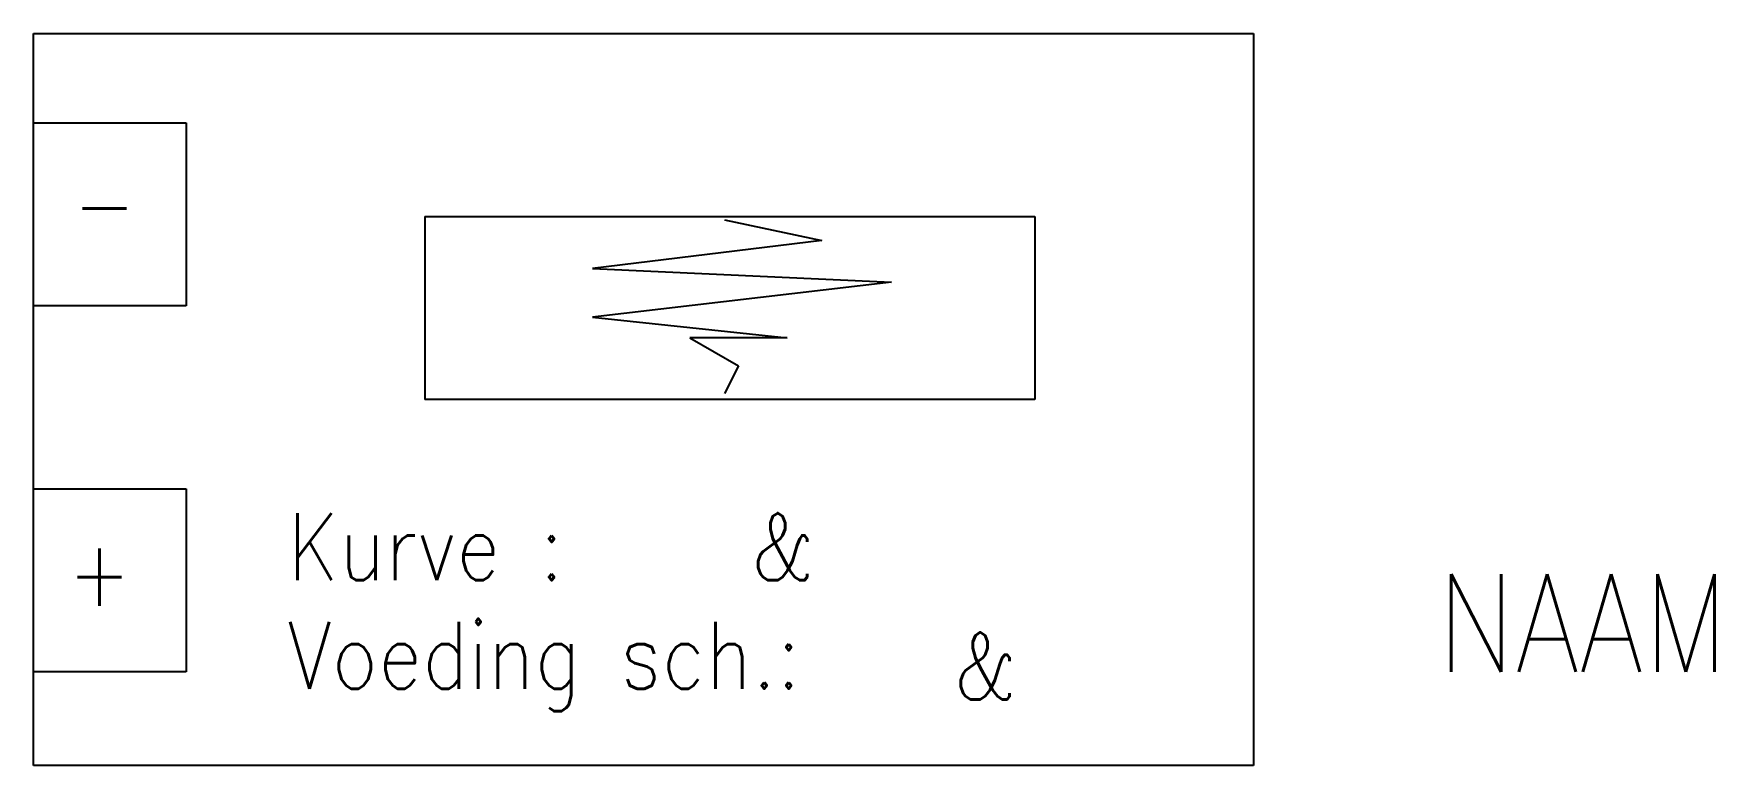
# Model space of a CAD drawing. Extents: x 297.7 to 352.8, y 174.1 to 198.1.
import ezdxf

# ---------------------------------------------------------------- set-up
doc = ezdxf.new("R2010")
doc.units = 0
doc.header["$LTSCALE"] = 6
doc.linetypes.add('DASHED', pattern=[0])
doc.layers.add('1', color=7, linetype='CONTINUOUS')
doc.layers.add('12', color=2, linetype='DASHED')
doc.styles.get("Standard").update_dxf_attribs({"font": 'simplex', "width": 0.85})

msp = doc.modelspace()

# ---------------------------------------------------------------- linework, layer by layer
at = {"layer": '1', "color": 0}
for p, q in [((297.726, 198.056), (337.726, 198.056)), ((297.726, 174.056), (297.726, 198.056)), ((337.726, 198.056), (337.726, 174.056)), ((297.726, 195.129), (302.726, 195.129)), ((302.726, 195.129), (302.726, 189.129)), ((310.547, 192.056), (330.547, 192.056)), ((310.547, 192.056), (310.547, 186.056)), ((320.378, 191.952), (323.569, 191.268)), ((330.547, 192.056), (330.547, 186.056)), ((323.569, 191.268), (316.046, 190.355)), ((316.046, 190.355), (325.849, 189.899)), ((325.849, 189.899), (316.046, 188.759)), ((302.726, 189.129), (297.726, 189.129)), ((316.046, 188.759), (322.429, 188.074)), ((322.429, 188.074), (319.238, 188.074)), ((319.238, 188.074), (320.834, 187.162)), ((320.834, 187.162), (320.378, 186.25)), ((330.547, 186.056), (310.547, 186.056)), ((297.726, 183.129), (302.726, 183.129)), ((302.726, 183.129), (302.726, 177.129)), ((302.726, 177.129), (297.726, 177.129)), ((337.726, 174.056), (297.726, 174.056))]:
    msp.add_line(p, q, dxfattribs=at)

# ---------------------------------------------------------------- texts
at = {"layer": '1', "color": 0, "width": 0.85}
for s, p in [('-', (299.003, 191.382)), ('Kurve :', (306.053, 180.129)), ('+', (298.84, 179.284)), ('Voeding sch.:', (306.053, 176.567))]:
    msp.add_text(s, height=2.2, dxfattribs=at).set_placement(p)
for p in [(321.239, 180.129), (327.881, 176.22)]:
    msp.add_attdef('&', p, '', height=2.2, dxfattribs=at)
at = {"layer": '12', "color": 0, "width": 0.85}
msp.add_attdef('NAAM', (343.739, 177.129), '', height=3.2, dxfattribs=at)

doc.saveas('drawing.dxf')
